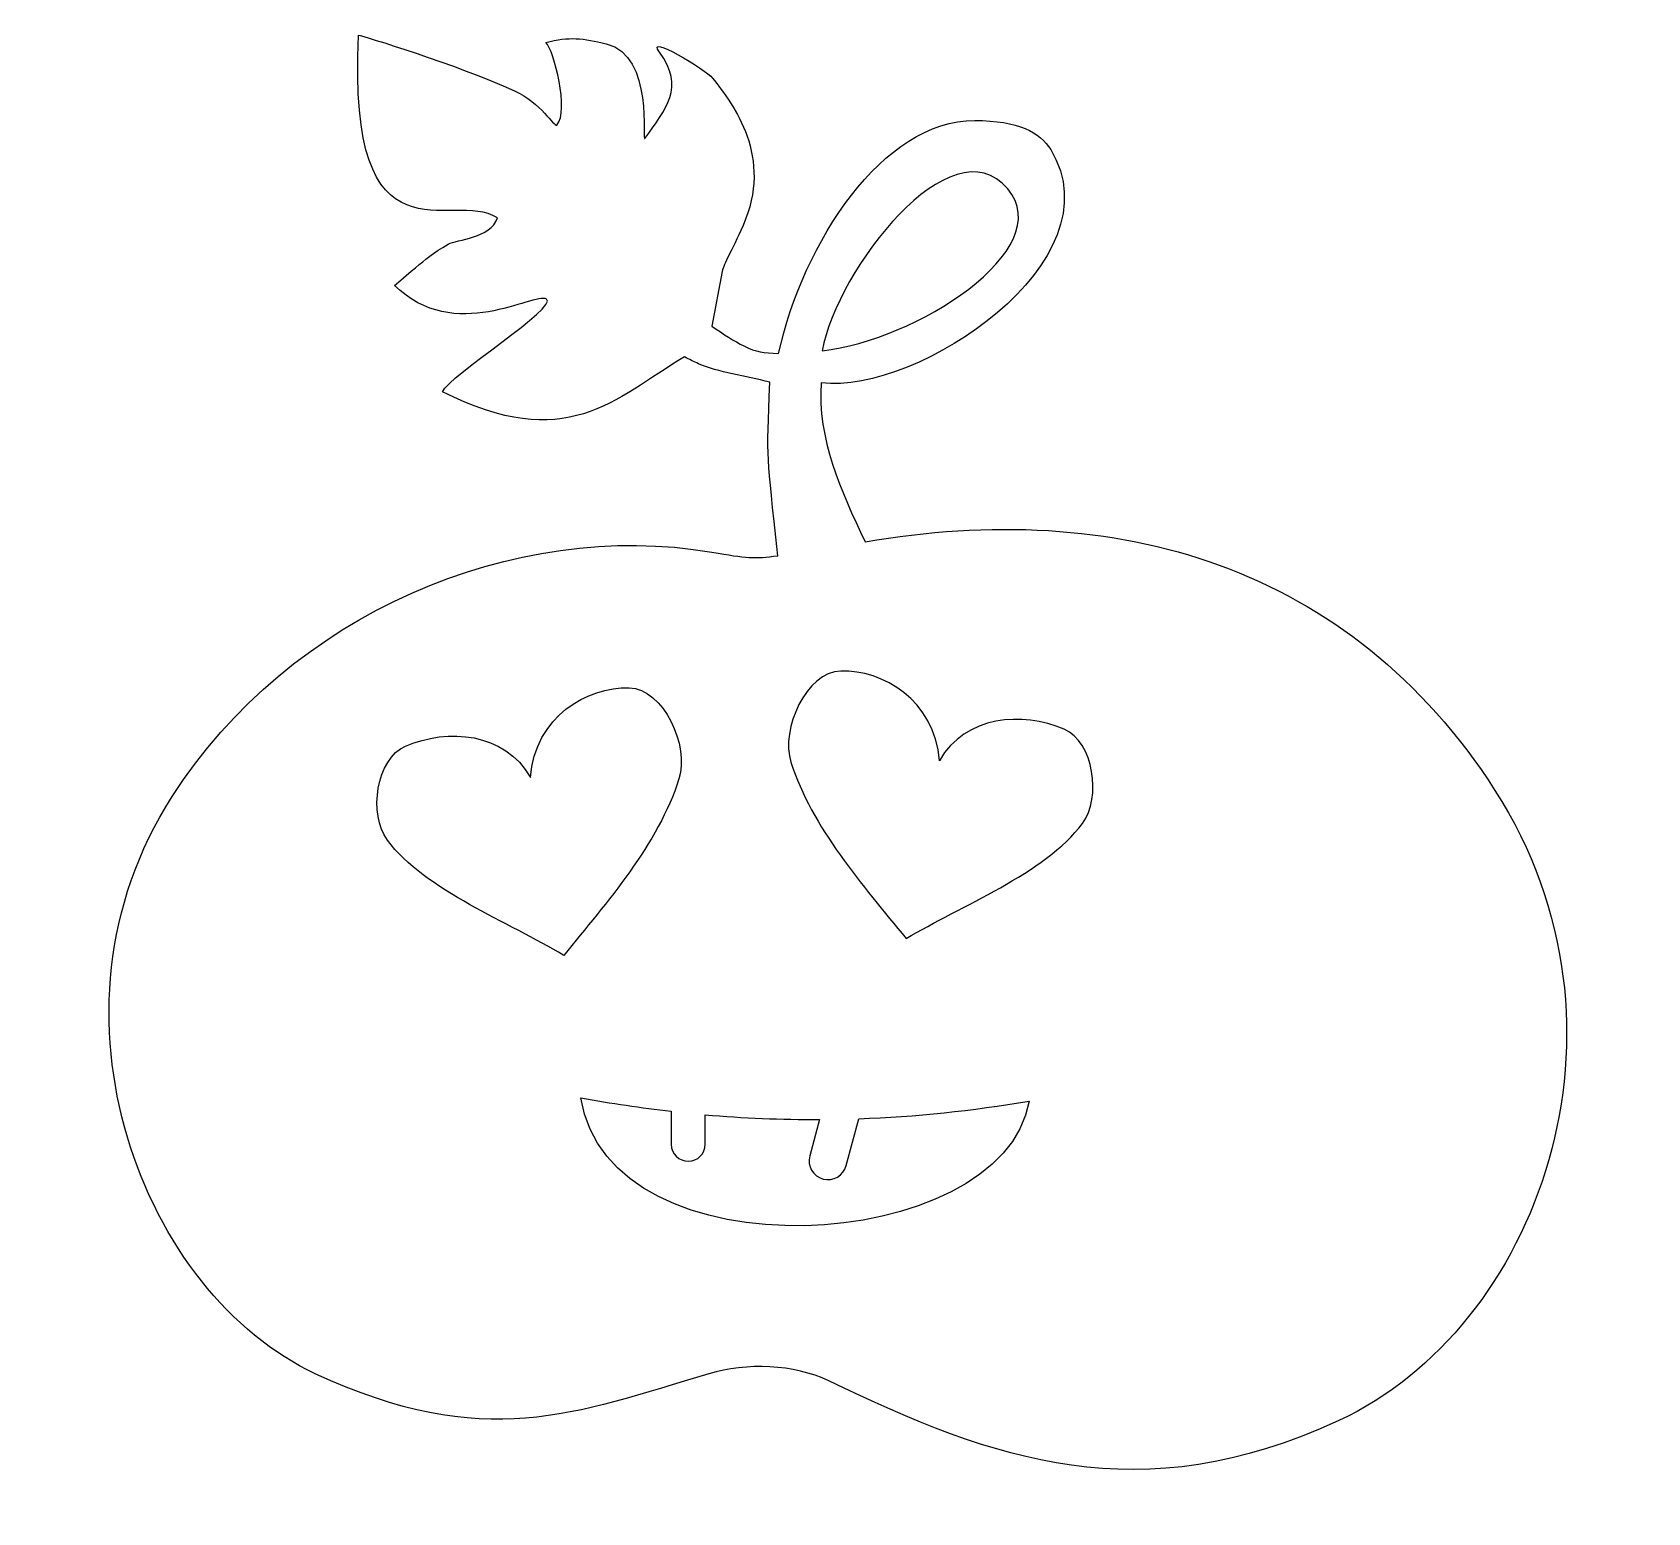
# Model space of a CAD drawing. Header units: inches. Extents: x -31.35 to -22.13, y -0.21 to 8.24.
import ezdxf

# ---------------------------------------------------------------- set-up
doc = ezdxf.new("R2010")
doc.units = ezdxf.units.IN
doc.header["$MEASUREMENT"] = 0
doc.layers.add('Layer 1', color=7, linetype='Continuous')

msp = doc.modelspace()

# ---------------------------------------------------------------- linework, layer by layer
at = {"layer": 'Layer 1', "color": 30}
for points, knots in [([(-29.7326, 0.5844), (-28.7609, 0.1349), (-28.2511, 0.3578), (-27.4865, 0.5844), (-27.4865, 0.5844), (-27.2707, 0.6484), (-27.0012, 0.6391), (-26.8022, 0.5435), (-26.8022, 0.5435), (-25.8541, 0.0876), (-25.0276, -0.2084), (-23.8919, 0.317), (-23.8919, 0.317), (-22.7561, 0.8425), (-22.1292, 2.5578), (-23.0008, 3.9122), (-23.0008, 3.9122), (-23.8298, 5.2005), (-25.1706, 5.5769), (-26.5952, 5.3297), (-26.5952, 5.3297), (-26.7336, 5.6212), (-26.8677, 5.9195), (-26.846, 6.2363), (-26.846, 6.2363), (-26.2943, 6.1705), (-25.1485, 6.9297), (-25.5356, 7.5674), (-25.5356, 7.5674), (-25.5947, 7.6649), (-25.7203, 7.7334), (-25.9694, 7.7334), (-25.9694, 7.7334), (-26.4946, 7.7334), (-26.9483, 7.0385), (-27.0886, 6.4035), (-27.0886, 6.4035), (-27.1781, 6.4088), (-27.2114, 6.41), (-27.2868, 6.4477), (-27.2868, 6.4477), (-27.3408, 6.4747), (-27.4035, 6.5142), (-27.4699, 6.5605), (-27.4699, 6.5605), (-27.4699, 6.5605), (-27.4102, 6.8723), (-27.4102, 6.8723), (-27.4102, 6.8723), (-27.4012, 6.9193), (-27.358, 6.9826), (-27.2916, 7.1338), (-27.2916, 7.1338), (-27.1194, 7.5259), (-27.3424, 7.8201), (-27.4657, 7.9758), (-27.4657, 7.9758), (-27.5004, 8.0196), (-27.8543, 8.2364), (-27.7688, 8.1229), (-27.7688, 8.1229), (-27.6182, 7.9228), (-27.7343, 7.7981), (-27.8509, 7.6304), (-27.8509, 7.6304), (-27.8732, 7.5984), (-27.7938, 8.1044), (-28.0718, 8.1707), (-28.0718, 8.1707), (-28.2042, 8.2022), (-28.283, 8.2148), (-28.4161, 8.178), (-28.4161, 8.178), (-28.3687, 8.1337), (-28.2829, 7.7864), (-28.3531, 7.7076), (-28.3531, 7.7076), (-28.373, 7.6985), (-28.4434, 7.8336), (-28.5961, 7.9032), (-28.5961, 7.9032), (-28.9252, 8.0531), (-29.464, 8.2173), (-29.4863, 8.2204), (-29.4863, 8.2204), (-29.5477, 6.8615), (-28.9547, 7.3445), (-28.6928, 7.1779), (-28.6928, 7.1779), (-28.7302, 7.0609), (-28.9258, 7.0558), (-28.9737, 7.028), (-28.9737, 7.028), (-29.0638, 6.9756), (-29.0811, 6.9626), (-29.28, 6.7929), (-29.28, 6.7929), (-28.9365, 6.4546), (-28.4843, 6.7561), (-28.4135, 6.7147), (-28.4135, 6.7147), (-28.3394, 6.6715), (-28.9674, 6.2788), (-29.0071, 6.1864), (-29.0071, 6.1864), (-28.2994, 5.8297), (-28.0293, 6.1425), (-27.6254, 6.3848), (-27.6254, 6.3848), (-27.5982, 6.3706), (-27.5714, 6.3574), (-27.5452, 6.3457), (-27.5452, 6.3457), (-27.4314, 6.295), (-27.2795, 6.2779), (-27.1386, 6.2404), (-27.1386, 6.2404), (-27.1575, 5.7735), (-27.1565, 5.853), (-27.0932, 5.2503), (-27.0932, 5.2503), (-27.2282, 5.2327), (-27.272, 5.2372), (-27.4686, 5.2708), (-27.4686, 5.2708), (-28.6005, 5.4646), (-29.8785, 4.9189), (-30.5488, 3.8773), (-30.5488, 3.8773), (-31.347, 2.6368), (-30.7043, 1.034), (-29.7326, 0.5844)], [0, 0, 0, 0, 0.030303, 0.030303, 0.030303, 0.030303, 0.060606, 0.060606, 0.060606, 0.060606, 0.090909, 0.090909, 0.090909, 0.090909, 0.121212, 0.121212, 0.121212, 0.121212, 0.151515, 0.151515, 0.151515, 0.151515, 0.181818, 0.181818, 0.181818, 0.181818, 0.212121, 0.212121, 0.212121, 0.212121, 0.242424, 0.242424, 0.242424, 0.242424, 0.272727, 0.272727, 0.272727, 0.272727, 0.30303, 0.30303, 0.30303, 0.30303, 0.333333, 0.333333, 0.333333, 0.333333, 0.363636, 0.363636, 0.363636, 0.363636, 0.393939, 0.393939, 0.393939, 0.393939, 0.424242, 0.424242, 0.424242, 0.424242, 0.454545, 0.454545, 0.454545, 0.454545, 0.484848, 0.484848, 0.484848, 0.484848, 0.515152, 0.515152, 0.515152, 0.515152, 0.545455, 0.545455, 0.545455, 0.545455, 0.575758, 0.575758, 0.575758, 0.575758, 0.606061, 0.606061, 0.606061, 0.606061, 0.636364, 0.636364, 0.636364, 0.636364, 0.666667, 0.666667, 0.666667, 0.666667, 0.69697, 0.69697, 0.69697, 0.69697, 0.727273, 0.727273, 0.727273, 0.727273, 0.757576, 0.757576, 0.757576, 0.757576, 0.787879, 0.787879, 0.787879, 0.787879, 0.818182, 0.818182, 0.818182, 0.818182, 0.848485, 0.848485, 0.848485, 0.848485, 0.878788, 0.878788, 0.878788, 0.878788, 0.909091, 0.909091, 0.909091, 0.909091, 0.939394, 0.939394, 0.939394, 0.939394, 0.969697, 0.969697, 0.969697, 0.969697, 1, 1, 1, 1]), ([(-26.8392, 6.4201), (-26.7548, 6.8849), (-26.1016, 7.7243), (-25.7812, 7.344), (-25.7812, 7.344), (-25.488, 6.9959), (-26.314, 6.475), (-26.8392, 6.4201)], [0, 0, 0, 0, 0.5, 0.5, 0.5, 0.5, 1, 1, 1, 1]), ([(-26.1707, 4.0815), (-26.0222, 4.3399), (-25.6993, 4.3632), (-25.4584, 4.2607), (-25.4584, 4.2607), (-25.2907, 4.1893), (-25.245, 3.8699), (-25.3541, 3.7239), (-25.3541, 3.7239), (-25.5696, 3.4355), (-26.0528, 3.2531), (-26.3606, 3.0664), (-26.3606, 3.0664), (-26.6074, 3.3694), (-26.8994, 3.7007), (-27.0182, 4.073), (-27.0182, 4.073), (-27.0782, 4.2613), (-26.9309, 4.5874), (-26.7334, 4.593), (-26.7334, 4.593), (-26.4966, 4.5995), (-26.197, 4.4287), (-26.1707, 4.0815)], [0, 0, 0, 0, 0.166667, 0.166667, 0.166667, 0.166667, 0.333333, 0.333333, 0.333333, 0.333333, 0.5, 0.5, 0.5, 0.5, 0.666667, 0.666667, 0.666667, 0.666667, 0.833333, 0.833333, 0.833333, 0.833333, 1, 1, 1, 1]), ([(-28.5044, 3.986), (-28.653, 4.2444), (-28.9758, 4.2677), (-29.2168, 4.1652), (-29.2168, 4.1652), (-29.3845, 4.0939), (-29.4302, 3.7744), (-29.3211, 3.6285), (-29.3211, 3.6285), (-29.1056, 3.3401), (-28.6224, 3.1576), (-28.3145, 2.9709), (-28.3145, 2.9709), (-28.0677, 3.2739), (-27.7757, 3.6052), (-27.657, 3.9775), (-27.657, 3.9775), (-27.597, 4.1658), (-27.7443, 4.492), (-27.9418, 4.4975), (-27.9418, 4.4975), (-28.1785, 4.5041), (-28.4782, 4.3332), (-28.5044, 3.986)], [0, 0, 0, 0, 0.166667, 0.166667, 0.166667, 0.166667, 0.333333, 0.333333, 0.333333, 0.333333, 0.5, 0.5, 0.5, 0.5, 0.666667, 0.666667, 0.666667, 0.666667, 0.833333, 0.833333, 0.833333, 0.833333, 1, 1, 1, 1]), ([(-27.5068, 2.0617), (-27.5068, 2.0617), (-27.5068, 1.8932), (-27.5068, 1.8932), (-27.5068, 1.8932), (-27.5068, 1.8398), (-27.5505, 1.7961), (-27.6039, 1.7961), (-27.6039, 1.7961), (-27.6039, 1.7961), (-27.6039, 1.7961), (-27.6039, 1.7961), (-27.6039, 1.7961), (-27.6573, 1.7961), (-27.701, 1.8398), (-27.701, 1.8932), (-27.701, 1.8932), (-27.701, 1.8932), (-27.701, 2.0812), (-27.701, 2.0812), (-27.701, 2.0812), (-27.8729, 2.1009), (-28.0447, 2.1268), (-28.2166, 2.1588), (-28.2166, 2.1588), (-28.0622, 1.1278), (-25.8187, 1.2487), (-25.658, 2.1398), (-25.658, 2.1398), (-25.9824, 2.0841), (-26.3069, 2.0505), (-26.6313, 2.039), (-26.6313, 2.039), (-26.6313, 2.039), (-26.7026, 1.7714), (-26.7026, 1.7714), (-26.7026, 1.7714), (-26.7179, 1.7142), (-26.7772, 1.6798), (-26.8345, 1.6951), (-26.8345, 1.6951), (-26.8345, 1.6951), (-26.8345, 1.6951), (-26.8345, 1.6951), (-26.8345, 1.6951), (-26.8917, 1.7103), (-26.9261, 1.7696), (-26.9108, 1.8269), (-26.9108, 1.8269), (-26.9108, 1.8269), (-26.8554, 2.0346), (-26.8554, 2.0346), (-26.8554, 2.0346), (-27.0726, 2.0337), (-27.2897, 2.0427), (-27.5068, 2.0617)], [0, 0, 0, 0, 0.071429, 0.071429, 0.071429, 0.071429, 0.142857, 0.142857, 0.142857, 0.142857, 0.214286, 0.214286, 0.214286, 0.214286, 0.285714, 0.285714, 0.285714, 0.285714, 0.357143, 0.357143, 0.357143, 0.357143, 0.428571, 0.428571, 0.428571, 0.428571, 0.5, 0.5, 0.5, 0.5, 0.571429, 0.571429, 0.571429, 0.571429, 0.642857, 0.642857, 0.642857, 0.642857, 0.714286, 0.714286, 0.714286, 0.714286, 0.785714, 0.785714, 0.785714, 0.785714, 0.857143, 0.857143, 0.857143, 0.857143, 0.928571, 0.928571, 0.928571, 0.928571, 1, 1, 1, 1])]:
    msp.add_open_spline(points, degree=3, knots=knots, dxfattribs=at)

doc.saveas('drawing.dxf')
